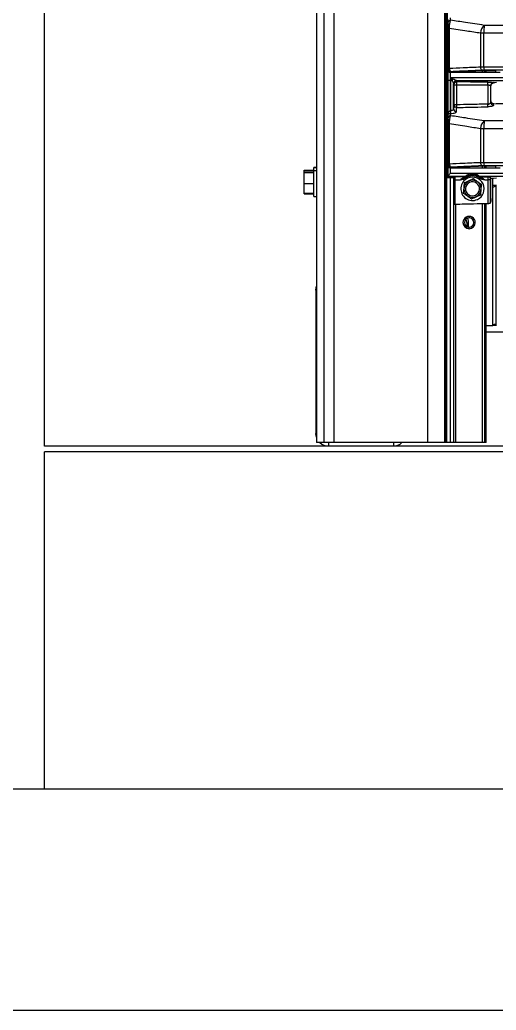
# Model space of a CAD drawing. Header units: millimetres. Extents: x 126 to 938, y 244 to 707.
# Drawn here: x 769.72 to 780.5, y 244.24 to 266.62 of the extents above; entities that cross this region are included whole.
import ezdxf

# ---------------------------------------------------------------- set-up
doc = ezdxf.new("R2010")
doc.units = ezdxf.units.MM

msp = doc.modelspace()

# ---------------------------------------------------------------- linework, layer by layer
at = {"color": 7, "linetype": 'Continuous', "lineweight": 25}
for p, q in [((770.28, 256.99), (770.28, 288.925)), ((778.948, 257.067), (778.948, 275.496)), ((779.328, 275.496), (779.328, 257.067)), ((779.339, 257.067), (779.339, 275.496)), ((779.339, 257.067), (779.339, 275.496)), ((779.344, 257.067), (779.344, 275.496)), ((779.363, 275.496), (779.363, 257.067)), ((779.366, 257.067), (779.366, 275.496)), ((779.366, 257.067), (779.366, 275.496)), ((779.369, 275.242), (779.369, 257.067)), ((776.821, 274.933), (776.821, 257.067)), ((776.432, 274.848), (776.432, 257.067)), ((776.432, 274.848), (776.432, 257.067)), ((776.606, 257.067), (776.606, 274.855)), ((779.391, 269.516), (779.391, 263.057)), ((779.439, 266.436), (779.407, 266.436)), ((779.407, 266.436), (779.407, 265.522)), ((779.439, 265.522), (779.439, 266.436)), ((780.142, 266.329), (780.142, 265.553)), ((780.142, 266.329), (780.219, 266.329)), ((780.219, 265.554), (780.219, 266.329)), ((779.439, 265.522), (779.407, 265.522)), ((779.401, 265.49), (779.401, 265.254)), ((779.46, 265.254), (779.46, 265.433)), ((779.544, 265.432), (779.465, 265.432)), ((779.466, 265.312), (779.466, 265.254)), ((779.524, 265.283), (779.466, 265.312)), ((779.466, 265.312), (779.471, 265.302)), ((779.471, 265.302), (779.495, 265.254)), ((779.471, 265.254), (779.471, 265.302)), ((780.481, 265.432), (779.544, 265.432)), ((779.577, 265.454), (779.577, 265.432)), ((780.186, 265.432), (780.186, 265.481)), ((780.189, 265.481), (780.463, 265.481)), ((780.23, 265.481), (780.23, 265.432)), ((780.263, 265.432), (780.263, 265.481)), ((780.27, 265.432), (780.27, 265.481)), ((780.584, 265.432), (780.481, 265.432)), ((779.401, 265.254), (779.401, 264.475)), ((779.46, 265.254), (779.401, 265.254)), ((779.46, 265.254), (779.466, 265.254)), ((779.46, 264.569), (779.46, 265.254)), ((779.471, 265.254), (779.466, 265.254)), ((779.466, 265.254), (779.466, 264.569)), ((779.495, 265.254), (779.471, 265.254)), ((779.471, 264.57), (779.471, 265.254)), ((779.534, 264.61), (779.534, 265.184)), ((779.54, 265.157), (779.54, 264.703)), ((779.54, 265.157), (779.603, 265.157)), ((779.603, 264.703), (779.603, 265.157)), ((780.31, 265.153), (780.31, 264.719)), ((780.374, 264.759), (780.374, 265.141)), ((780.376, 265.131), (780.379, 265.152)), ((780.376, 264.794), (780.376, 265.131)), ((779.603, 264.703), (779.54, 264.703)), ((779.471, 264.57), (779.467, 264.569)), ((779.439, 264.277), (779.407, 264.277)), ((779.407, 264.277), (779.407, 263.363)), ((779.439, 263.363), (779.439, 264.277)), ((780.142, 264.17), (780.142, 263.394)), ((780.142, 264.17), (780.219, 264.17)), ((780.219, 263.395), (780.219, 264.17)), ((776.432, 263.283), (776.368, 263.283)), ((776.368, 263.282), (776.368, 263.283)), ((776.432, 263.282), (776.368, 263.282)), ((776.368, 263.216), (776.368, 263.282)), ((779.401, 263.331), (779.401, 263.09)), ((779.439, 263.363), (779.407, 263.363)), ((779.46, 263.153), (779.46, 263.274)), ((779.544, 263.273), (779.465, 263.273)), ((780.481, 263.273), (779.544, 263.273)), ((779.577, 263.295), (779.577, 263.273)), ((780.186, 263.273), (780.186, 263.322)), ((780.189, 263.322), (780.463, 263.322)), ((780.23, 263.322), (780.23, 263.273)), ((780.263, 263.273), (780.263, 263.322)), ((780.27, 263.273), (780.27, 263.322)), ((780.584, 263.273), (780.481, 263.273)), ((776.152, 263.226), (776.368, 263.226)), ((776.152, 263.208), (776.152, 263.226)), ((776.152, 263.208), (776.368, 263.208)), ((776.152, 263.174), (776.152, 263.208)), ((776.152, 262.924), (776.152, 263.174)), ((776.152, 263.174), (776.368, 263.174)), ((776.368, 262.634), (776.368, 263.216)), ((776.368, 263.216), (776.432, 263.216)), ((779.391, 263.057), (779.394, 263.055)), ((779.401, 263.09), (779.806, 263.09)), ((779.401, 263.09), (779.401, 263.09)), ((779.456, 263.054), (779.456, 257.067)), ((779.541, 257.067), (779.541, 263.054)), ((779.544, 262.522), (779.544, 263.054)), ((779.794, 263.075), (779.818, 263.092)), ((780.103, 263.092), (780.129, 263.073)), ((776.152, 262.924), (776.368, 262.924)), ((776.152, 262.708), (776.152, 262.924)), ((779.571, 263.009), (779.546, 263.009)), ((779.546, 263.009), (779.546, 262.465)), ((779.571, 262.458), (779.571, 263.009)), ((780.371, 263.005), (780.308, 263.005)), ((780.308, 263.005), (780.308, 262.474)), ((780.371, 262.494), (780.371, 263.005)), ((780.376, 262.586), (780.376, 263.036)), ((780.417, 259.706), (780.417, 263.039)), ((780.494, 262.854), (780.494, 262.88)), ((780.5, 262.88), (780.494, 262.88)), ((780.494, 259.735), (780.494, 262.854)), ((780.5, 262.854), (780.494, 262.854)), ((776.152, 262.708), (776.368, 262.708)), ((776.152, 262.692), (776.152, 262.708)), ((776.152, 262.692), (776.368, 262.692)), ((776.368, 262.634), (776.432, 262.634)), ((779.577, 262.458), (779.577, 257.067)), ((780.186, 257.067), (780.186, 262.471)), ((780.23, 262.472), (780.23, 257.067)), ((780.263, 257.067), (780.263, 262.473)), ((780.27, 257.067), (780.27, 262.473)), ((779.884, 262.181), (779.884, 262.146)), ((779.884, 261.901), (779.884, 261.936)), ((776.419, 260.515), (776.419, 257.276)), ((776.432, 260.515), (776.419, 260.515)), ((780.417, 259.706), (780.27, 259.706)), ((780.422, 259.722), (780.5, 259.722)), ((780.494, 259.735), (780.5, 259.735)), ((794.818, 259.561), (780.27, 259.561)), ((776.432, 257.276), (776.419, 257.276)), ((776.606, 257.067), (776.432, 257.067)), ((776.432, 257.067), (776.432, 257.067)), ((776.821, 257.067), (776.606, 257.067)), ((776.704, 257.067), (776.704, 256.99)), ((778.948, 257.067), (776.821, 257.067)), ((778.171, 257.067), (778.171, 256.99)), ((779.328, 257.067), (778.948, 257.067)), ((779.339, 257.067), (779.328, 257.067)), ((779.339, 257.067), (779.339, 257.067)), ((779.339, 257.067), (779.339, 257.067)), ((779.344, 257.067), (779.339, 257.067)), ((779.363, 257.067), (779.344, 257.067)), ((779.366, 257.067), (779.363, 257.067)), ((779.366, 257.067), (779.366, 257.067)), ((779.369, 257.067), (779.366, 257.067)), ((779.456, 257.067), (779.369, 257.067)), ((779.541, 257.067), (779.456, 257.067)), ((779.577, 257.067), (779.541, 257.067)), ((780.186, 257.067), (779.577, 257.067)), ((780.23, 257.067), (780.186, 257.067)), ((780.263, 257.067), (780.23, 257.067)), ((780.27, 257.067), (780.263, 257.067)), ((846.48, 256.99), (770.28, 256.99)), ((846.48, 256.858), (770.28, 256.858)), ((770.28, 249.238), (770.28, 256.858)), ((636.789, 249.238), (919.975, 249.238)), ((636.789, 244.238), (938.187, 244.238))]:
    msp.add_line(p, q, dxfattribs=at)
at = {"color": 7, "linetype": 'Continuous', "lineweight": 25, "flags": 128}
for points in [[(779.401, 266.634), (779.404, 266.589), (779.406, 266.554)], [(779.468, 266.615), (779.466, 266.644), (779.465, 266.668)], [(787.544, 266.499), (785.494, 266.499), (783.445, 266.499), (781.835, 266.499), (780.227, 266.499)], [(780.219, 266.329), (782.658, 266.329), (785.1, 266.329), (787.544, 266.329)], [(779.407, 265.522), (779.404, 265.505), (779.401, 265.49)], [(787.544, 265.554), (785.1, 265.554), (782.658, 265.554), (780.219, 265.554)], [(779.465, 265.432), (779.468, 265.447), (779.47, 265.459)], [(787.544, 265.312), (784.849, 265.312), (782.156, 265.312), (779.466, 265.312)], [(779.547, 265.45), (779.545, 265.44), (779.544, 265.432)], [(780.223, 265.491), (782.661, 265.491), (785.102, 265.491), (787.544, 265.491)], [(779.534, 265.184), (779.537, 265.169), (779.54, 265.157)], [(779.596, 265.249), (782.243, 265.249), (784.893, 265.249), (787.544, 265.249)], [(779.604, 265.22), (779.601, 265.235), (779.598, 265.247)], [(779.603, 265.157), (779.603, 265.169), (779.603, 265.18), (779.603, 265.191), (779.603, 265.2), (779.603, 265.208), (779.603, 265.214), (779.604, 265.218), (779.604, 265.22)], [(780.31, 265.153), (780.31, 265.164), (780.31, 265.176), (780.31, 265.186), (780.31, 265.195), (780.31, 265.203), (780.31, 265.209), (780.311, 265.214), (780.311, 265.216)], [(780.501, 265.206), (780.466, 265.203), (780.438, 265.2)], [(779.54, 264.703), (779.537, 264.651), (779.534, 264.61)], [(779.599, 264.549), (779.602, 264.601), (779.604, 264.642)], [(779.604, 264.642), (779.604, 264.646), (779.604, 264.651), (779.604, 264.658), (779.604, 264.665), (779.604, 264.674), (779.604, 264.683), (779.603, 264.693), (779.603, 264.703)], [(780.311, 264.658), (780.311, 264.661), (780.311, 264.667), (780.311, 264.673), (780.311, 264.681), (780.311, 264.689), (780.311, 264.699), (780.31, 264.708), (780.31, 264.719)], [(779.401, 264.475), (779.404, 264.43), (779.406, 264.395)], [(779.468, 264.456), (779.466, 264.485), (779.465, 264.509)], [(780.219, 264.17), (782.658, 264.17), (785.1, 264.17), (787.544, 264.17)], [(787.544, 264.34), (785.494, 264.34), (783.445, 264.34), (781.835, 264.34), (780.227, 264.34)], [(779.407, 263.363), (779.404, 263.346), (779.401, 263.331)], [(779.465, 263.273), (779.468, 263.288), (779.47, 263.3)], [(779.547, 263.291), (779.545, 263.281), (779.544, 263.273)], [(787.544, 263.395), (785.1, 263.395), (782.658, 263.395), (780.219, 263.395)], [(780.223, 263.332), (782.661, 263.332), (785.102, 263.332), (787.544, 263.332)], [(779.401, 263.09), (779.397, 263.07), (779.394, 263.055)], [(779.544, 263.054), (779.46, 263.054), (779.394, 263.055)], [(787.544, 263.153), (784.847, 263.153), (782.151, 263.153), (779.46, 263.153)], [(779.78, 263.071), (779.664, 263.072), (779.573, 263.073)], [(779.796, 263.046), (779.794, 263.05), (779.791, 263.054), (779.789, 263.057), (779.786, 263.061), (779.785, 263.063), (779.783, 263.065), (779.782, 263.066), (779.782, 263.067)], [(780.114, 263.09), (782.588, 263.09), (785.065, 263.09), (787.544, 263.09)], [(780.126, 263.044), (780.129, 263.048), (780.132, 263.052), (780.134, 263.055), (780.136, 263.058), (780.138, 263.061), (780.139, 263.063), (780.14, 263.064), (780.141, 263.065)], [(780.306, 263.068), (780.214, 263.068), (780.143, 263.069)], [(780.376, 263.036), (780.373, 263.048), (780.371, 263.058)], [(780.501, 263.047), (780.433, 263.041), (780.379, 263.036)], [(779.571, 263.009), (779.635, 263.009), (779.686, 263.009)], [(780.236, 263.005), (780.276, 263.005), (780.308, 263.005)], [(779.544, 262.498), (779.545, 262.479), (779.546, 262.465)], [(780.375, 262.562), (780.373, 262.524), (780.371, 262.494)], [(776.419, 260.515), (776.424, 260.571), (776.432, 260.602)], [(776.432, 257.189), (776.424, 257.22), (776.419, 257.276)]]:
    msp.add_lwpolyline(points, dxfattribs=at)
at = {"color": 7, "linetype": 'Continuous', "lineweight": 25}
for centre, radius, start, end in [((779.468, 266.552), 0.0625, 90.3638, 178.4242), ((780.366, 266.323), 0.224, 128.2012, 178.5483), ((781.331, 266.356), 1.113, 172.6407, 181.4201), ((779.471, 265.523), 0.0635, 180.2073, 269.6197), ((779.502, 265.514), 0.0631, 172.3407, 240.348), ((780.205, 265.545), 0.0632, 172.3817, 240.3547), ((780.496, 265.54), 0.278, 177.117, 190.2044), ((779.659, 265.12), 0.211, 129.5279, 140.678), ((779.597, 265.185), 0.064, 90.8533, 179.3197), ((779.598, 265.184), 0.0635, 89.6148, 179.7971), ((779.603, 265.157), 0.0635, 89.6148, 179.7917), ((780.437, 265.141), 0.0635, 89.6551, 179.7969), ((779.602, 264.705), 0.0626, 181.6498, 272.0994), ((780.436, 264.761), 0.0626, 181.6425, 271.9752), ((779.468, 264.393), 0.0625, 90.3559, 178.4265), ((779.101, 264.534), 0.36, 355.9179, 5.5661), ((779.106, 264.553), 0.361, 352.9202, 2.5891), ((779.003, 264.557), 0.464, 353.9972, 1.5152), ((779.597, 264.612), 0.0626, 181.6509, 272.0983), ((780.366, 264.164), 0.224, 128.2012, 178.5483), ((781.331, 264.197), 1.113, 172.6407, 181.4201), ((779.471, 263.364), 0.0635, 180.2019, 269.6251), ((779.502, 263.355), 0.0631, 172.3373, 240.3514), ((780.205, 263.386), 0.0631, 172.3761, 240.3603), ((780.496, 263.381), 0.278, 177.1156, 190.2058), ((779.781, 263.096), 0.0251, 269.0859, 301.198), ((779.96, 262.803), 0.318, 55.3233, 123.9489), ((779.96, 262.803), 0.293, 55.3201, 123.953), ((779.807, 263.115), 0.0248, 268.9082, 296.0349), ((779.96, 262.803), 0.263, 294.744, 114.744), ((780.114, 263.115), 0.0248, 243.8702, 270.3698), ((780.143, 263.094), 0.0251, 238.0364, 270.2078), ((779.96, 262.803), 0.263, 114.744, 294.744), ((779.96, 262.803), 0.193, 114.7438, 294.7434), ((779.96, 262.803), 0.159, 114.7436, 294.7444), ((778.715, 262.445), 1.281, 24.6058, 24.8474), ((779.96, 262.803), 0.193, 294.7438, 114.7434), ((779.96, 262.803), 0.159, 294.7436, 114.7444), ((780.492, 262.256), 0.624, 89.8284, 96.842), ((780.476, 262.765), 0.0902, 78.631, 130.3928), ((779.683, 262.46), 0.395, 24.419, 25.2019), ((779.884, 262.041), 0.14, 359.9982, 180.0018), ((779.884, 262.041), 0.14, 180.0006, 359.9994), ((779.884, 262.041), 0.105, 90.0016, 269.9984), ((779.884, 262.041), 0.105, 270, 90), ((780.476, 259.647), 0.0902, 78.6339, 130.3815), ((776.704, 257.276), 0.285, 227.1629, 269.999), ((778.171, 257.276), 0.285, 270.001, 312.8371)]:
    msp.add_arc(centre, radius, start, end, dxfattribs=at)
for points, knots in [([(779.406, 266.554), (779.406, 266.547), (779.407, 266.53), (779.407, 266.503), (779.407, 266.47), (779.407, 266.448), (779.407, 266.436)], [0, 0, 0, 0, 0.165395, 0.431257, 0.69956, 1, 1, 1, 1]), ([(779.439, 266.436), (779.44, 266.456), (779.442, 266.495), (779.449, 266.546), (779.456, 266.586), (779.464, 266.606), (779.468, 266.615)], [0, 0, 0, 0, 0.339843, 0.632773, 0.855593, 1, 1, 1, 1]), ([(779.439, 266.436), (779.57, 266.416), (779.805, 266.38), (780.039, 266.345), (780.142, 266.329)], [0, 0, 0, 0, 0.559991, 1, 1, 1, 1]), ([(780.227, 266.499), (780.086, 266.521), (779.832, 266.559), (779.579, 266.598), (779.468, 266.615)], [0, 0, 0, 0, 0.5600125, 1, 1, 1, 1]), ([(780.142, 265.553), (780.011, 265.548), (779.776, 265.537), (779.542, 265.527), (779.439, 265.522)], [0, 0, 0, 0, 0.559998, 1, 1, 1, 1]), ([(780.219, 265.554), (780.205, 265.554), (780.18, 265.554), (780.154, 265.554), (780.142, 265.553)], [0, 0, 0, 0, 0.513008, 1, 1, 1, 1]), ([(779.46, 265.433), (779.455, 265.433), (779.446, 265.434), (779.431, 265.441), (779.415, 265.453), (779.403, 265.471), (779.402, 265.484), (779.401, 265.49)], [0, 0, 0, 0, 0.148128, 0.298639, 0.558335, 0.786789, 1, 1, 1, 1]), ([(779.46, 265.433), (779.461, 265.432), (779.462, 265.432), (779.464, 265.432), (779.465, 265.432)], [0, 0, 0, 0, 0.559905, 1, 1, 1, 1]), ([(779.47, 265.459), (779.602, 265.465), (779.836, 265.475), (780.07, 265.486), (780.173, 265.49)], [0, 0, 0, 0, 0.560001, 1, 1, 1, 1]), ([(779.579, 265.454), (779.575, 265.454), (779.567, 265.454), (779.558, 265.453), (779.551, 265.452), (779.548, 265.45), (779.547, 265.45)], [0, 0, 0, 0, 0.388798, 0.713729, 0.897761, 1, 1, 1, 1]), ([(779.579, 265.454), (779.688, 265.459), (779.882, 265.468), (780.076, 265.476), (780.161, 265.48)], [0, 0, 0, 0, 0.559997, 1, 1, 1, 1]), ([(780.189, 265.481), (780.184, 265.481), (780.175, 265.481), (780.166, 265.48), (780.161, 265.48)], [0, 0, 0, 0, 0.512881, 1, 1, 1, 1]), ([(780.173, 265.49), (780.182, 265.49), (780.199, 265.491), (780.215, 265.491), (780.223, 265.491)], [0, 0, 0, 0, 0.544657, 1, 1, 1, 1]), ([(780.476, 265.479), (780.476, 265.48), (780.476, 265.48), (780.474, 265.48), (780.472, 265.48), (780.47, 265.48), (780.467, 265.481), (780.464, 265.481), (780.463, 265.481)], [0, 0, 0, 0, 0.039491, 0.11795, 0.3056, 0.463994, 0.638263, 1, 1, 1, 1]), ([(780.476, 265.479), (780.477, 265.474), (780.478, 265.465), (780.479, 265.453), (780.48, 265.443), (780.481, 265.436), (780.481, 265.432)], [0, 0, 0, 0, 0.340034, 0.559976, 0.780057, 1, 1, 1, 1]), ([(779.495, 265.254), (779.502, 265.24), (779.513, 265.22), (779.525, 265.199), (779.531, 265.189), (779.533, 265.186), (779.533, 265.185)], [0, 0, 0, 0, 0.581317, 0.868004, 0.953322, 1, 1, 1, 1]), ([(779.596, 265.249), (779.595, 265.249), (779.592, 265.251), (779.583, 265.255), (779.56, 265.265), (779.54, 265.275), (779.524, 265.283)], [0, 0, 0, 0, 0.048809, 0.129523, 0.365493, 1, 1, 1, 1]), ([(779.533, 265.185), (779.534, 265.185), (779.534, 265.185), (779.534, 265.184), (779.534, 265.184)], [0, 0, 0, 0, 0.5980309, 1, 1, 1, 1]), ([(779.598, 265.247), (779.598, 265.247), (779.598, 265.248), (779.597, 265.249), (779.596, 265.249)], [0, 0, 0, 0, 0.459628, 1, 1, 1, 1]), ([(779.603, 265.157), (779.735, 265.156), (779.971, 265.155), (780.206, 265.153), (780.31, 265.153)], [0, 0, 0, 0, 0.560001, 1, 1, 1, 1]), ([(780.311, 265.216), (780.179, 265.217), (779.943, 265.218), (779.707, 265.22), (779.604, 265.22)], [0, 0, 0, 0, 0.560002, 1, 1, 1, 1]), ([(780.31, 265.153), (780.318, 265.152), (780.329, 265.152), (780.344, 265.15), (780.356, 265.148), (780.367, 265.147), (780.372, 265.142), (780.374, 265.141)], [0, 0, 0, 0, 0.3567, 0.527668, 0.683095, 0.899382, 1, 1, 1, 1]), ([(780.311, 265.216), (780.328, 265.216), (780.361, 265.215), (780.4, 265.211), (780.426, 265.21), (780.435, 265.205), (780.438, 265.204)], [0, 0, 0, 0, 0.418854, 0.758974, 0.930671, 1, 1, 1, 1]), ([(780.374, 265.141), (780.374, 265.139), (780.375, 265.136), (780.375, 265.132), (780.376, 265.131)], [0, 0, 0, 0, 0.560104, 1, 1, 1, 1]), ([(780.379, 265.152), (780.382, 265.159), (780.389, 265.173), (780.408, 265.192), (780.426, 265.197), (780.438, 265.2)], [0, 0, 0, 0, 0.292678, 0.549852, 1, 1, 1, 1]), ([(780.438, 265.2), (780.438, 265.201), (780.438, 265.202), (780.438, 265.204), (780.438, 265.204)], [0, 0, 0, 0, 0.559451, 1, 1, 1, 1]), ([(780.31, 264.719), (780.178, 264.716), (779.942, 264.711), (779.707, 264.705), (779.603, 264.703)], [0, 0, 0, 0, 0.560004, 1, 1, 1, 1]), ([(779.604, 264.642), (779.736, 264.645), (779.972, 264.651), (780.208, 264.656), (780.311, 264.658)], [0, 0, 0, 0, 0.559996, 1, 1, 1, 1]), ([(780.31, 264.719), (780.315, 264.719), (780.323, 264.72), (780.335, 264.722), (780.347, 264.727), (780.358, 264.733), (780.37, 264.743), (780.373, 264.754), (780.374, 264.759)], [0, 0, 0, 0, 0.161253, 0.322138, 0.462259, 0.59996, 0.820548, 1, 1, 1, 1]), ([(780.438, 264.698), (780.435, 264.692), (780.424, 264.676), (780.391, 264.668), (780.353, 264.66), (780.326, 264.658), (780.311, 264.658)], [0, 0, 0, 0, 0.146682, 0.407468, 0.68551, 1, 1, 1, 1]), ([(780.376, 264.794), (780.375, 264.787), (780.375, 264.776), (780.374, 264.764), (780.374, 264.759)], [0, 0, 0, 0, 0.559925, 1, 1, 1, 1]), ([(780.44, 264.728), (780.436, 264.728), (780.427, 264.728), (780.415, 264.732), (780.404, 264.738), (780.391, 264.75), (780.378, 264.768), (780.377, 264.785), (780.376, 264.794)], [0, 0, 0, 0, 0.125297, 0.250765, 0.376093, 0.501244, 0.750572, 1, 1, 1, 1]), ([(780.438, 264.698), (780.439, 264.704), (780.439, 264.714), (780.44, 264.723), (780.44, 264.728)], [0, 0, 0, 0, 0.560019, 1, 1, 1, 1]), ([(780.44, 264.728), (780.513, 264.729), (780.643, 264.732), (780.774, 264.734), (780.831, 264.736)], [0, 0, 0, 0, 0.5600009, 1, 1, 1, 1]), ([(779.46, 264.569), (779.455, 264.568), (779.444, 264.565), (779.427, 264.552), (779.407, 264.524), (779.403, 264.494), (779.401, 264.475)], [0, 0, 0, 0, 0.12923, 0.27293, 0.523852, 1, 1, 1, 1]), ([(779.401, 264.475), (779.402, 264.479), (779.404, 264.488), (779.418, 264.498), (779.433, 264.504), (779.448, 264.508), (779.456, 264.508), (779.46, 264.509)], [0, 0, 0, 0, 0.163452, 0.374421, 0.655201, 0.822123, 1, 1, 1, 1]), ([(779.406, 264.395), (779.406, 264.388), (779.407, 264.371), (779.407, 264.344), (779.407, 264.311), (779.407, 264.289), (779.407, 264.277)], [0, 0, 0, 0, 0.165395, 0.431257, 0.69956, 1, 1, 1, 1]), ([(779.439, 264.277), (779.44, 264.297), (779.442, 264.336), (779.449, 264.387), (779.456, 264.427), (779.464, 264.447), (779.468, 264.456)], [0, 0, 0, 0, 0.339854, 0.632793, 0.85562, 1, 1, 1, 1]), ([(779.466, 264.569), (779.465, 264.569), (779.463, 264.569), (779.46, 264.569), (779.46, 264.569)], [0, 0, 0, 0, 0.559835, 1, 1, 1, 1]), ([(779.46, 264.509), (779.461, 264.509), (779.462, 264.509), (779.463, 264.509), (779.463, 264.509)], [0, 0, 0, 0, 0.561111, 1, 1, 1, 1]), ([(779.463, 264.509), (779.464, 264.509), (779.464, 264.509), (779.464, 264.509), (779.465, 264.509)], [0, 0, 0, 0, 0.5597754, 1, 1, 1, 1]), ([(779.465, 264.509), (779.484, 264.509), (779.519, 264.511), (779.561, 264.521), (779.59, 264.532), (779.597, 264.545), (779.599, 264.549)], [0, 0, 0, 0, 0.392444, 0.717173, 0.89306, 1, 1, 1, 1]), ([(779.467, 264.569), (779.467, 264.569), (779.466, 264.569), (779.466, 264.569), (779.466, 264.569)], [0, 0, 0, 0, 0.55966, 1, 1, 1, 1]), ([(780.227, 264.34), (780.086, 264.362), (779.832, 264.4), (779.579, 264.439), (779.468, 264.456)], [0, 0, 0, 0, 0.5600132, 1, 1, 1, 1]), ([(779.534, 264.61), (779.534, 264.609), (779.534, 264.606), (779.533, 264.604), (779.533, 264.603), (779.533, 264.603), (779.533, 264.601), (779.528, 264.593), (779.519, 264.585), (779.507, 264.578), (779.496, 264.574), (779.484, 264.571), (779.475, 264.57), (779.471, 264.57)], [0, 0, 0, 0, 0.063926, 0.080847, 0.085368, 0.086986, 0.087208, 0.18069, 0.40099, 0.538596, 0.678325, 0.839045, 1, 1, 1, 1]), ([(779.439, 264.277), (779.57, 264.257), (779.805, 264.221), (780.039, 264.186), (780.142, 264.17)], [0, 0, 0, 0, 0.559991, 1, 1, 1, 1]), ([(779.46, 263.274), (779.455, 263.274), (779.446, 263.275), (779.431, 263.282), (779.415, 263.294), (779.403, 263.312), (779.402, 263.325), (779.401, 263.331)], [0, 0, 0, 0, 0.148126, 0.298609, 0.558343, 0.786793, 1, 1, 1, 1]), ([(780.142, 263.394), (780.011, 263.389), (779.776, 263.378), (779.542, 263.368), (779.439, 263.363)], [0, 0, 0, 0, 0.559998, 1, 1, 1, 1]), ([(779.46, 263.274), (779.461, 263.273), (779.462, 263.273), (779.464, 263.273), (779.465, 263.273)], [0, 0, 0, 0, 0.559947, 1, 1, 1, 1]), ([(779.47, 263.3), (779.602, 263.306), (779.836, 263.316), (780.07, 263.327), (780.173, 263.331)], [0, 0, 0, 0, 0.560001, 1, 1, 1, 1]), ([(779.579, 263.295), (779.575, 263.295), (779.567, 263.295), (779.558, 263.294), (779.551, 263.293), (779.548, 263.291), (779.547, 263.291)], [0, 0, 0, 0, 0.388798, 0.713729, 0.897761, 1, 1, 1, 1]), ([(779.579, 263.295), (779.688, 263.3), (779.882, 263.309), (780.076, 263.317), (780.161, 263.321)], [0, 0, 0, 0, 0.5599969, 1, 1, 1, 1]), ([(780.219, 263.395), (780.205, 263.395), (780.18, 263.395), (780.154, 263.395), (780.142, 263.394)], [0, 0, 0, 0, 0.513008, 1, 1, 1, 1]), ([(780.189, 263.322), (780.184, 263.322), (780.175, 263.322), (780.166, 263.321), (780.161, 263.321)], [0, 0, 0, 0, 0.512881, 1, 1, 1, 1]), ([(780.173, 263.331), (780.182, 263.331), (780.199, 263.332), (780.215, 263.332), (780.223, 263.332)], [0, 0, 0, 0, 0.544657, 1, 1, 1, 1]), ([(780.476, 263.32), (780.476, 263.321), (780.476, 263.321), (780.474, 263.321), (780.472, 263.321), (780.47, 263.321), (780.467, 263.322), (780.464, 263.322), (780.463, 263.322)], [0, 0, 0, 0, 0.039491, 0.11795, 0.3056, 0.463994, 0.638263, 1, 1, 1, 1]), ([(780.476, 263.32), (780.477, 263.315), (780.478, 263.306), (780.479, 263.294), (780.48, 263.284), (780.481, 263.277), (780.481, 263.273)], [0, 0, 0, 0, 0.340034, 0.559976, 0.780057, 1, 1, 1, 1]), ([(779.46, 263.153), (779.453, 263.146), (779.44, 263.133), (779.423, 263.115), (779.41, 263.102), (779.403, 263.094), (779.401, 263.091), (779.401, 263.09)], [0, 0, 0, 0, 0.328716, 0.632174, 0.878509, 0.96292, 1, 1, 1, 1]), ([(779.544, 263.054), (779.544, 263.057), (779.545, 263.061), (779.546, 263.065), (779.546, 263.067)], [0, 0, 0, 0, 0.560162, 1, 1, 1, 1]), ([(779.573, 263.073), (779.567, 263.072), (779.559, 263.071), (779.55, 263.07), (779.547, 263.068), (779.546, 263.067)], [0, 0, 0, 0, 0.649747, 0.886063, 1, 1, 1, 1]), ([(779.546, 263.067), (779.546, 263.057), (779.546, 263.038), (779.546, 263.018), (779.546, 263.009)], [0, 0, 0, 0, 0.528602, 1, 1, 1, 1]), ([(779.571, 263.009), (779.571, 263.017), (779.571, 263.031), (779.572, 263.05), (779.572, 263.064), (779.572, 263.07), (779.573, 263.073)], [0, 0, 0, 0, 0.363847, 0.678082, 0.900087, 1, 1, 1, 1]), ([(779.78, 263.071), (779.78, 263.071), (779.778, 263.07), (779.772, 263.067), (779.759, 263.061), (779.738, 263.049), (779.711, 263.031), (779.694, 263.016), (779.686, 263.009)], [0, 0, 0, 0, 0.0196779, 0.0541372, 0.1529884, 0.410552, 0.7008834, 1, 1, 1, 1]), ([(779.686, 263.009), (779.703, 263.02), (779.734, 263.041), (779.767, 263.059), (779.782, 263.067)], [0, 0, 0, 0, 0.543252, 1, 1, 1, 1]), ([(779.686, 263.009), (779.707, 263.013), (779.745, 263.022), (779.781, 263.039), (779.796, 263.046)], [0, 0, 0, 0, 0.561433, 1, 1, 1, 1]), ([(779.806, 263.09), (779.801, 263.086), (779.792, 263.081), (779.784, 263.074), (779.78, 263.071)], [0, 0, 0, 0, 0.578103, 1, 1, 1, 1]), ([(779.782, 263.067), (779.785, 263.069), (779.789, 263.071), (779.792, 263.074), (779.794, 263.075)], [0, 0, 0, 0, 0.6766006, 1, 1, 1, 1]), ([(780.114, 263.09), (780.113, 263.09), (780.112, 263.091), (780.108, 263.095), (780.098, 263.102), (780.076, 263.117), (780.042, 263.135), (780, 263.148), (779.956, 263.152), (779.913, 263.147), (779.872, 263.134), (779.839, 263.116), (779.819, 263.101), (779.81, 263.094), (779.807, 263.091), (779.806, 263.09)], [0, 0, 0, 0, 0.006619, 0.017713, 0.047333, 0.115708, 0.252717, 0.383245, 0.509775, 0.635712, 0.76555, 0.897846, 0.960215, 0.985639, 1, 1, 1, 1]), ([(779.818, 263.092), (779.818, 263.092), (779.819, 263.093), (779.822, 263.095), (779.83, 263.099), (779.849, 263.107), (779.892, 263.121), (779.958, 263.129), (780.025, 263.122), (780.069, 263.108), (780.089, 263.099), (780.098, 263.095), (780.101, 263.093), (780.102, 263.093), (780.103, 263.092)], [0, 0, 0, 0, 0.0043725, 0.0127278, 0.0355623, 0.0940578, 0.2248849, 0.493072, 0.7627474, 0.8977102, 0.96071, 0.9861439, 0.995266, 1, 1, 1, 1]), ([(780.143, 263.069), (780.138, 263.073), (780.128, 263.08), (780.118, 263.087), (780.114, 263.09)], [0, 0, 0, 0, 0.53905, 1, 1, 1, 1]), ([(780.129, 263.073), (780.131, 263.072), (780.134, 263.069), (780.138, 263.066), (780.141, 263.065)], [0, 0, 0, 0, 0.323404, 1, 1, 1, 1]), ([(780.236, 263.005), (780.219, 263.017), (780.188, 263.038), (780.156, 263.056), (780.141, 263.065)], [0, 0, 0, 0, 0.543262, 1, 1, 1, 1]), ([(780.236, 263.005), (780.228, 263.013), (780.211, 263.028), (780.185, 263.046), (780.164, 263.058), (780.15, 263.065), (780.145, 263.068), (780.143, 263.069), (780.143, 263.069)], [0, 0, 0, 0, 0.299067, 0.589433, 0.847044, 0.945881, 0.980317, 1, 1, 1, 1]), ([(780.371, 263.058), (780.369, 263.059), (780.362, 263.062), (780.34, 263.064), (780.32, 263.066), (780.306, 263.068)], [0, 0, 0, 0, 0.104199, 0.337534, 1, 1, 1, 1]), ([(780.306, 263.068), (780.306, 263.066), (780.307, 263.059), (780.307, 263.046), (780.308, 263.027), (780.308, 263.012), (780.308, 263.005)], [0, 0, 0, 0, 0.100384, 0.322446, 0.636431, 1, 1, 1, 1]), ([(780.371, 263.005), (780.371, 263.015), (780.371, 263.033), (780.371, 263.05), (780.371, 263.058)], [0, 0, 0, 0, 0.570515, 1, 1, 1, 1]), ([(779.773, 262.935), (779.773, 262.935), (779.773, 262.935), (779.773, 262.932), (779.772, 262.926), (779.771, 262.91), (779.767, 262.874), (779.762, 262.822), (779.758, 262.769), (779.754, 262.733), (779.753, 262.717), (779.752, 262.71), (779.752, 262.708), (779.752, 262.708), (779.752, 262.707)], [0, 0, 0, 0, 0.001752, 0.006957, 0.027524, 0.084772, 0.219413, 0.498587, 0.777446, 0.913893, 0.972082, 0.992934, 0.998219, 1, 1, 1, 1]), ([(779.877, 262.983), (779.857, 262.974), (779.829, 262.961), (779.797, 262.946), (779.784, 262.94), (779.778, 262.938), (779.775, 262.936), (779.773, 262.935), (779.773, 262.935)], [0, 0, 0, 0, 0.560222, 0.830774, 0.903045, 0.956201, 0.988915, 1, 1, 1, 1]), ([(779.981, 263.031), (779.98, 263.031), (779.979, 263.03), (779.975, 263.028), (779.97, 263.026), (779.956, 263.02), (779.925, 263.005), (779.896, 262.992), (779.877, 262.983)], [0, 0, 0, 0, 0.011164, 0.044057, 0.097524, 0.170182, 0.440711, 1, 1, 1, 1]), ([(780.167, 262.899), (780.167, 262.899), (780.167, 262.899), (780.165, 262.9), (780.16, 262.904), (780.147, 262.913), (780.118, 262.934), (780.074, 262.965), (780.031, 262.995), (780.002, 263.016), (779.988, 263.026), (779.983, 263.029), (779.981, 263.031), (779.981, 263.031), (779.981, 263.031)], [0, 0, 0, 0, 0.0017418, 0.0069392, 0.0274988, 0.0847736, 0.2193833, 0.4985795, 0.7774425, 0.9139028, 0.9720742, 0.9929367, 0.9982281, 1, 1, 1, 1]), ([(780.126, 263.044), (780.146, 263.035), (780.182, 263.019), (780.22, 263.009), (780.236, 263.005)], [0, 0, 0, 0, 0.558553, 1, 1, 1, 1]), ([(780.147, 262.671), (780.147, 262.671), (780.147, 262.672), (780.147, 262.674), (780.147, 262.68), (780.149, 262.696), (780.152, 262.732), (780.157, 262.785), (780.162, 262.837), (780.165, 262.873), (780.167, 262.89), (780.167, 262.896), (780.167, 262.898), (780.167, 262.899), (780.167, 262.899)], [0, 0, 0, 0, 0.001753, 0.006959, 0.027499, 0.084772, 0.219389, 0.498587, 0.777448, 0.913893, 0.972083, 0.992935, 0.998221, 1, 1, 1, 1]), ([(780.379, 263.036), (780.379, 263.036), (780.377, 263.036), (780.376, 263.036), (780.376, 263.036)], [0, 0, 0, 0, 0.561372, 1, 1, 1, 1]), ([(779.752, 262.707), (779.752, 262.707), (779.753, 262.707), (779.754, 262.706), (779.759, 262.702), (779.773, 262.693), (779.802, 262.672), (779.845, 262.642), (779.888, 262.611), (779.918, 262.59), (779.931, 262.581), (779.936, 262.577), (779.938, 262.576), (779.939, 262.575), (779.939, 262.575)], [0, 0, 0, 0, 0.001757, 0.006965, 0.027498, 0.084773, 0.219407, 0.498585, 0.777434, 0.913893, 0.972075, 0.992937, 0.998218, 1, 1, 1, 1]), ([(779.939, 262.575), (779.939, 262.576), (779.941, 262.576), (779.944, 262.578), (779.95, 262.58), (779.963, 262.587), (779.995, 262.601), (780.023, 262.614), (780.043, 262.623)], [0, 0, 0, 0, 0.0111634, 0.044056, 0.0975, 0.1701777, 0.4407002, 1, 1, 1, 1]), ([(780.043, 262.623), (780.062, 262.632), (780.091, 262.645), (780.122, 262.66), (780.136, 262.666), (780.141, 262.669), (780.145, 262.67), (780.146, 262.671), (780.147, 262.671)], [0, 0, 0, 0, 0.560201, 0.83079, 0.903065, 0.956199, 0.988894, 1, 1, 1, 1]), ([(779.544, 262.498), (779.544, 262.499), (779.544, 262.502), (779.544, 262.507), (779.544, 262.514), (779.544, 262.519), (779.544, 262.522)], [0, 0, 0, 0, 0.145659, 0.376546, 0.671369, 1, 1, 1, 1]), ([(779.546, 262.465), (779.546, 262.464), (779.547, 262.463), (779.549, 262.461), (779.553, 262.46), (779.558, 262.459), (779.562, 262.458), (779.567, 262.458), (779.57, 262.458), (779.571, 262.458)], [0, 0, 0, 0, 0.067475, 0.149107, 0.34097, 0.48939, 0.652936, 0.825366, 1, 1, 1, 1]), ([(779.571, 262.458), (779.709, 262.461), (779.954, 262.466), (780.2, 262.472), (780.308, 262.474)], [0, 0, 0, 0, 0.559996, 1, 1, 1, 1]), ([(780.308, 262.474), (780.312, 262.474), (780.32, 262.474), (780.335, 262.476), (780.351, 262.48), (780.366, 262.484), (780.37, 262.491), (780.371, 262.494)], [0, 0, 0, 0, 0.178938, 0.354965, 0.657515, 0.873259, 1, 1, 1, 1]), ([(780.376, 262.586), (780.376, 262.584), (780.376, 262.579), (780.376, 262.572), (780.376, 262.566), (780.375, 262.563), (780.375, 262.562)], [0, 0, 0, 0, 0.328061, 0.622077, 0.853887, 1, 1, 1, 1]), ([(779.813, 262.117), (779.823, 262.079), (779.837, 262.025), (779.832, 261.97), (779.83, 261.953)], [0, 0, 0, 0, 0.701284, 1, 1, 1, 1]), ([(779.867, 261.939), (779.868, 261.964), (779.872, 262.03), (779.867, 262.099), (779.851, 262.138), (779.851, 262.139)], [0, 0, 0, 0, 0.365848, 0.986482, 1, 1, 1, 1])]:
    msp.add_open_spline(points, degree=3, knots=knots, dxfattribs=at)

doc.saveas('drawing.dxf')
